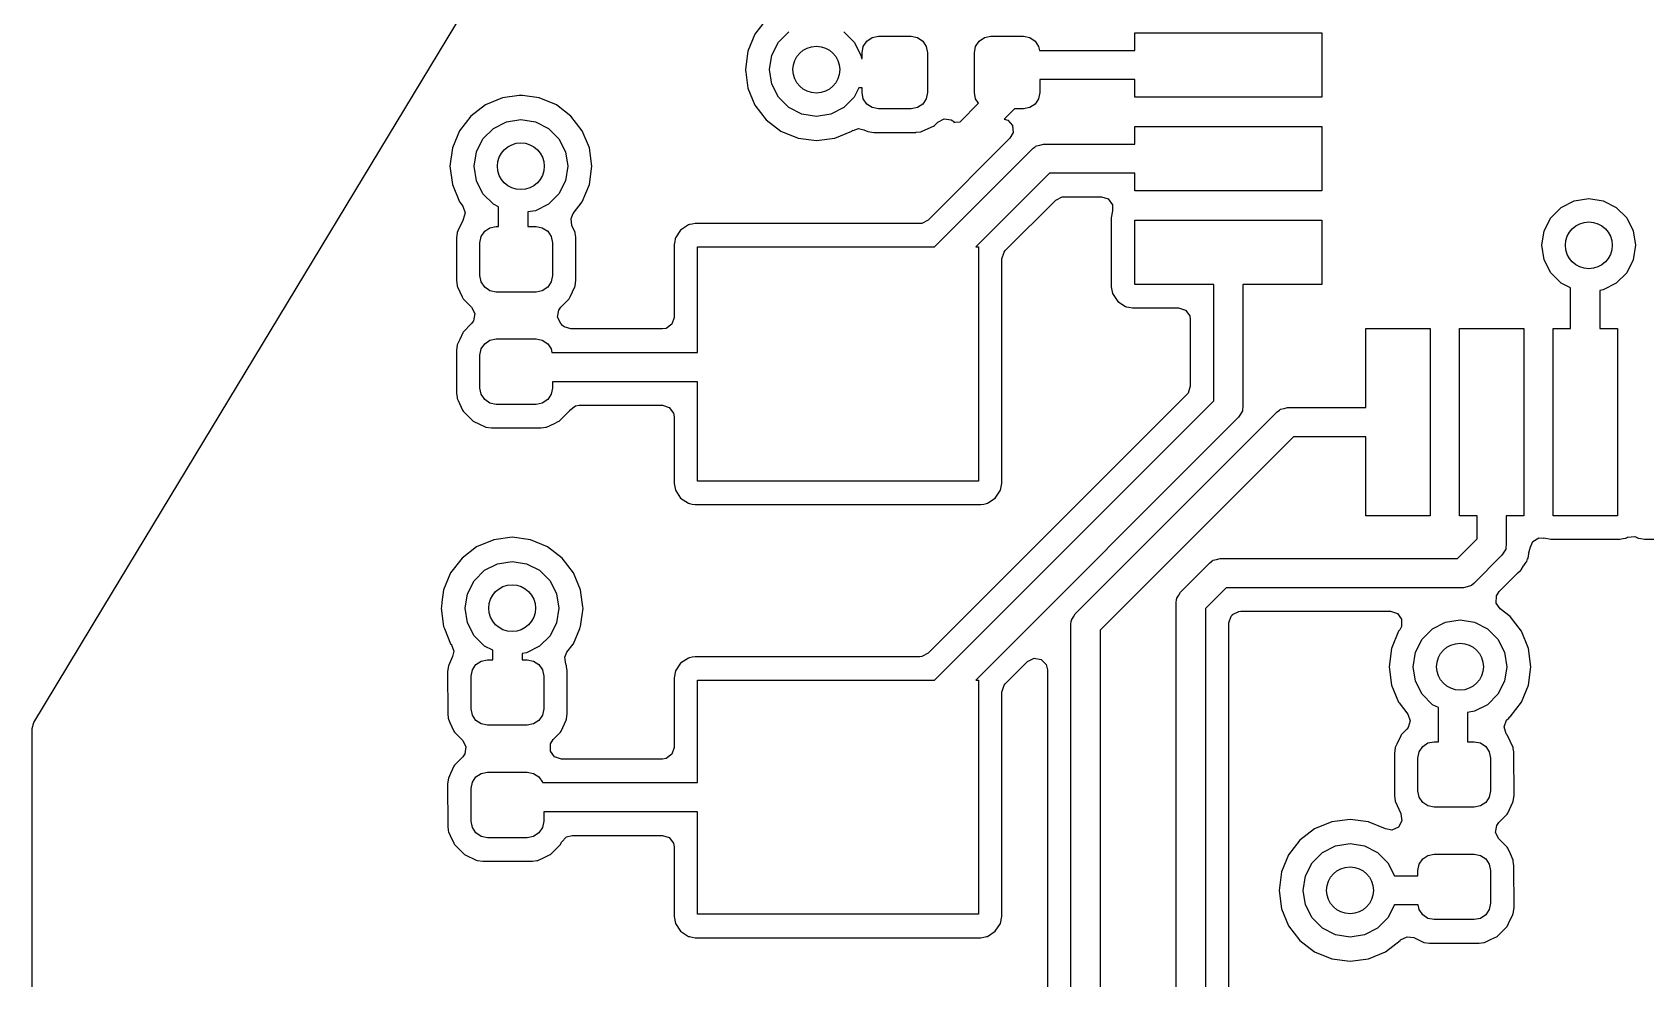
# Model space of a CAD drawing. Extents: x 128.2 to 165.3, y -118.5 to -85.
# Drawn here: x 128.2 to 141.99, y -104.26 to -96.18 of the extents above; entities that cross this region are included whole.
import ezdxf

# ---------------------------------------------------------------- set-up
doc = ezdxf.new("R2010")
doc.units = 0
doc.layers.add('BLACK', color=7, linetype='CONTINUOUS')

msp = doc.modelspace()

# ---------------------------------------------------------------- linework, layer by layer
at = {"layer": 'BLACK', "linetype": 'CONTINUOUS'}
for p, q in [((128.804, -101.1), (138.456, -85.1295)), ((134.472, -96.0717), (134.375, -96.1972)), ((134.375, -96.1972), (134.315, -96.3432)), ((134.576, -96.2649), (134.665, -96.1764)), ((135.135, -96.1764), (135.224, -96.2649)), ((135.331, -96.256), (135.376, -96.2257)), ((135.376, -96.2257), (135.43, -96.215)), ((135.43, -96.215), (135.71, -96.215)), ((135.71, -96.215), (135.764, -96.2257)), ((135.764, -96.2257), (135.809, -96.256)), ((136.291, -96.256), (136.336, -96.2257)), ((136.336, -96.2257), (136.39, -96.215)), ((136.39, -96.215), (136.67, -96.215)), ((136.67, -96.215), (136.724, -96.2257)), ((136.724, -96.2257), (136.769, -96.256)), ((137.62, -96.335), (137.62, -96.185)), ((137.62, -96.185), (139.22, -96.185)), ((139.22, -96.185), (139.22, -96.735)), ((134.315, -96.3432), (134.294, -96.5)), ((134.52, -96.3764), (134.576, -96.2649)), ((135.224, -96.2649), (135.28, -96.3764)), ((135.29, -96.355), (135.301, -96.3014)), ((135.29, -96.405), (135.29, -96.355)), ((135.301, -96.3014), (135.331, -96.256)), ((135.809, -96.256), (135.839, -96.3014)), ((135.839, -96.3014), (135.85, -96.355)), ((135.85, -96.355), (135.85, -96.695)), ((136.25, -96.355), (136.261, -96.3014)), ((136.25, -96.695), (136.25, -96.355)), ((136.261, -96.3014), (136.291, -96.256)), ((136.769, -96.256), (136.799, -96.3014)), ((136.799, -96.3014), (136.806, -96.335)), ((136.806, -96.335), (137.62, -96.335)), ((134.294, -96.5), (134.295, -96.5064)), ((134.5, -96.5), (134.52, -96.3764)), ((134.52, -96.6236), (134.5, -96.5)), ((135.28, -96.3764), (135.285, -96.405)), ((135.285, -96.405), (135.29, -96.405)), ((134.295, -96.5064), (134.297, -96.5219)), ((134.297, -96.5219), (134.315, -96.6568)), ((134.576, -96.7351), (134.52, -96.6236)), ((137.62, -96.585), (136.81, -96.585)), ((136.81, -96.585), (136.81, -96.695)), ((137.62, -96.735), (137.62, -96.585)), ((132.218, -96.74), (132.072, -96.8005)), ((132.36, -96.7213), (132.218, -96.74)), ((132.369, -96.7202), (132.36, -96.7213)), ((132.375, -96.7193), (132.369, -96.7202)), ((132.381, -96.7202), (132.375, -96.7193)), ((132.39, -96.7213), (132.381, -96.7202)), ((132.532, -96.74), (132.39, -96.7213)), ((132.678, -96.8005), (132.532, -96.74)), ((134.315, -96.6568), (134.375, -96.8028)), ((134.665, -96.8236), (134.576, -96.7351)), ((135.224, -96.7351), (135.135, -96.8236)), ((135.264, -96.655), (135.224, -96.7351)), ((135.29, -96.655), (135.264, -96.655)), ((135.29, -96.695), (135.29, -96.655)), ((135.301, -96.7486), (135.29, -96.695)), ((135.331, -96.794), (135.301, -96.7486)), ((135.839, -96.7486), (135.809, -96.794)), ((135.85, -96.695), (135.839, -96.7486)), ((136.261, -96.7486), (136.25, -96.695)), ((136.286, -96.7869), (136.261, -96.7486)), ((136.799, -96.7486), (136.769, -96.794)), ((136.81, -96.695), (136.799, -96.7486)), ((139.22, -96.735), (137.62, -96.735)), ((131.947, -96.8967), (131.85, -97.0222)), ((132.072, -96.8005), (131.947, -96.8967)), ((132.803, -96.8967), (132.678, -96.8005)), ((132.9, -97.0222), (132.803, -96.8967)), ((134.375, -96.8028), (134.472, -96.9283)), ((134.776, -96.8804), (134.665, -96.8236)), ((134.9, -96.9), (134.776, -96.8804)), ((135.024, -96.8804), (134.9, -96.9)), ((135.135, -96.8236), (135.024, -96.8804)), ((135.376, -96.8243), (135.331, -96.794)), ((135.43, -96.835), (135.376, -96.8243)), ((135.71, -96.835), (135.43, -96.835)), ((135.764, -96.8243), (135.71, -96.835)), ((135.809, -96.794), (135.764, -96.8243)), ((136.128, -96.9456), (136.286, -96.7869)), ((136.592, -96.835), (136.504, -96.923)), ((136.67, -96.835), (136.592, -96.835)), ((136.724, -96.8243), (136.67, -96.835)), ((136.769, -96.794), (136.724, -96.8243)), ((131.85, -97.0222), (131.79, -97.1682)), ((132.051, -97.0899), (132.14, -97.0014)), ((132.14, -97.0014), (132.251, -96.9446)), ((132.251, -96.9446), (132.375, -96.925)), ((132.375, -96.925), (132.499, -96.9446)), ((132.499, -96.9446), (132.61, -97.0014)), ((132.61, -97.0014), (132.699, -97.0899)), ((132.96, -97.1682), (132.9, -97.0222)), ((134.472, -96.9283), (134.597, -97.0245)), ((134.597, -97.0245), (134.743, -97.085)), ((135.057, -97.085), (135.203, -97.0245)), ((135.203, -97.0245), (135.208, -97.0206)), ((135.208, -97.0206), (135.214, -97.0173)), ((135.214, -97.0173), (135.215, -97.0199)), ((135.215, -97.0199), (135.261, -97.0035)), ((135.261, -97.0035), (135.306, -97.0128)), ((135.306, -97.0128), (135.341, -97.029)), ((135.341, -97.029), (135.39, -97.0355)), ((135.39, -97.0355), (135.57, -97.0355)), ((135.57, -97.0355), (135.75, -97.0355)), ((135.75, -97.0355), (135.753, -97.0351)), ((135.753, -97.0351), (135.792, -97.03)), ((135.753, -97.0351), (135.753, -97.0351)), ((135.792, -97.03), (135.799, -97.029)), ((135.792, -97.03), (135.792, -97.03)), ((135.799, -97.029), (135.854, -97.0035)), ((135.854, -97.0035), (135.9, -96.9819)), ((135.9, -96.9819), (135.908, -96.9782)), ((135.9, -96.9819), (135.9, -96.9819)), ((135.908, -96.9782), (135.938, -96.9481)), ((135.938, -96.9481), (135.993, -96.9203)), ((135.993, -96.9203), (136.053, -96.9298)), ((136.053, -96.9298), (136.067, -96.938)), ((136.067, -96.938), (136.075, -96.944)), ((136.075, -96.944), (136.075, -96.95)), ((136.075, -96.95), (136.085, -96.9492)), ((136.085, -96.9492), (136.128, -96.9456)), ((136.085, -96.9492), (136.085, -96.9492)), ((136.504, -96.923), (136.536, -96.9306)), ((136.536, -96.9306), (136.576, -96.9769)), ((136.581, -97.0379), (136.554, -97.0852)), ((136.576, -96.9769), (136.581, -97.0379)), ((137.62, -97.135), (137.62, -96.985)), ((137.62, -96.985), (139.22, -96.985)), ((139.22, -96.985), (139.22, -97.535)), ((131.79, -97.1682), (131.769, -97.325)), ((131.995, -97.2014), (132.051, -97.0899)), ((132.699, -97.0899), (132.755, -97.2014)), ((132.981, -97.325), (132.96, -97.1682)), ((134.743, -97.085), (134.9, -97.1057)), ((134.9, -97.1057), (135.057, -97.085)), ((136.554, -97.0852), (135.855, -97.7849)), ((135.909, -98.0144), (136.752, -97.1716)), ((136.752, -97.1716), (136.769, -97.1583)), ((136.769, -97.1583), (136.772, -97.1548)), ((136.772, -97.1548), (136.775, -97.154)), ((136.775, -97.154), (136.78, -97.1501)), ((136.78, -97.1501), (136.81, -97.1437)), ((136.81, -97.1437), (136.84, -97.135)), ((136.84, -97.135), (137.62, -97.135)), ((131.769, -97.325), (131.79, -97.4818)), ((131.975, -97.325), (131.995, -97.2014)), ((131.995, -97.4486), (131.975, -97.325)), ((132.755, -97.2014), (132.775, -97.325)), ((132.775, -97.325), (132.755, -97.4486)), ((132.96, -97.4818), (132.981, -97.325)), ((132.051, -97.5601), (131.995, -97.4486)), ((132.755, -97.4486), (132.699, -97.5601)), ((136.892, -97.385), (136.262, -98.0144)), ((137.62, -97.385), (136.892, -97.385)), ((137.62, -97.535), (137.62, -97.385)), ((131.79, -97.4818), (131.85, -97.6278)), ((132.14, -97.6486), (132.051, -97.5601)), ((132.699, -97.5601), (132.61, -97.6486)), ((132.9, -97.6278), (132.96, -97.4818)), ((136.946, -97.6145), (137, -97.5867)), ((137, -97.5867), (137.016, -97.5855)), ((137.016, -97.5855), (137.335, -97.5855)), ((137.335, -97.5855), (137.393, -97.6044)), ((137.393, -97.6044), (137.429, -97.6539)), ((139.22, -97.535), (137.62, -97.535)), ((141.376, -97.6196), (141.5, -97.6)), ((141.5, -97.6), (141.624, -97.6196)), ((131.85, -97.6278), (131.854, -97.633)), ((131.854, -97.633), (131.88, -97.6658)), ((131.88, -97.6658), (131.9, -97.7235)), ((131.9, -97.7235), (131.883, -97.7795)), ((132.185, -97.6716), (132.14, -97.6486)), ((132.185, -97.8394), (132.185, -97.6716)), ((132.499, -97.7054), (132.435, -97.7155)), ((132.435, -97.7155), (132.435, -97.8394)), ((132.61, -97.6486), (132.499, -97.7054)), ((132.804, -97.7699), (132.822, -97.7285)), ((132.822, -97.7285), (132.9, -97.6278)), ((136.514, -98.046), (136.946, -97.6145)), ((137.431, -97.7068), (137.419, -97.7653)), ((137.429, -97.6539), (137.429, -97.7064)), ((137.429, -97.7064), (137.431, -97.7068)), ((141.176, -97.7649), (141.265, -97.6764)), ((141.265, -97.6764), (141.376, -97.6196)), ((141.624, -97.6196), (141.735, -97.6764)), ((141.735, -97.6764), (141.824, -97.7649)), ((131.84, -97.8698), (131.831, -97.8899)), ((131.878, -97.7889), (131.84, -97.8698)), ((131.882, -97.7811), (131.878, -97.7889)), ((131.883, -97.7795), (131.882, -97.7811)), ((132.035, -97.9258), (132.066, -97.8804)), ((132.066, -97.8804), (132.111, -97.8501)), ((132.111, -97.8501), (132.165, -97.8394)), ((132.165, -97.8394), (132.185, -97.8394)), ((132.435, -97.8394), (132.505, -97.8394)), ((132.505, -97.8394), (132.558, -97.8501)), ((132.558, -97.8501), (132.604, -97.8804)), ((132.604, -97.8804), (132.634, -97.9258)), ((132.811, -97.8306), (132.804, -97.7699)), ((132.839, -97.8899), (132.811, -97.8306)), ((133.74, -97.8698), (133.696, -97.9362)), ((133.807, -97.8255), (133.74, -97.8698)), ((133.816, -97.8236), (133.807, -97.8255)), ((133.839, -97.8191), (133.816, -97.8236)), ((133.816, -97.8236), (133.816, -97.8236)), ((133.865, -97.8139), (133.839, -97.8191)), ((135.785, -97.8139), (133.865, -97.8139)), ((135.8, -97.8127), (135.785, -97.8139)), ((135.855, -97.7849), (135.8, -97.8127)), ((137.419, -97.7653), (137.419, -98.3547)), ((137.62, -98.335), (137.62, -97.785)), ((137.62, -97.785), (139.22, -97.785)), ((139.22, -97.785), (139.22, -98.335)), ((141.1, -98), (141.12, -97.8764)), ((141.12, -97.8764), (141.176, -97.7649)), ((141.824, -97.7649), (141.88, -97.8764)), ((141.88, -97.8764), (141.9, -98)), ((131.831, -97.8899), (131.824, -97.9395)), ((131.824, -97.9395), (131.824, -98.2993)), ((132.025, -97.9794), (132.035, -97.9258)), ((132.025, -98.2594), (132.025, -97.9794)), ((132.634, -97.9258), (132.645, -97.9794)), ((132.645, -97.9794), (132.645, -98.2594)), ((132.84, -97.8974), (132.839, -97.8899)), ((132.844, -97.9317), (132.84, -97.8974)), ((132.84, -97.8974), (132.84, -97.8974)), ((132.845, -97.9395), (132.844, -97.9317)), ((132.845, -98.2993), (132.845, -97.9395)), ((133.69, -97.9678), (133.684, -97.9947)), ((133.684, -97.9947), (133.684, -98.6155)), ((133.694, -97.9457), (133.69, -97.9678)), ((133.696, -97.9362), (133.694, -97.9457)), ((133.694, -97.9457), (133.694, -97.9457)), ((133.885, -98.915), (133.885, -98.0144)), ((133.885, -98.0144), (135.909, -98.0144)), ((136.262, -98.0144), (136.285, -98.0144)), ((136.285, -98.0144), (136.285, -100.014)), ((141.12, -98.1236), (141.1, -98)), ((141.9, -98), (141.88, -98.1236)), ((136.485, -98.116), (136.504, -98.0578)), ((136.485, -100.034), (136.485, -98.116)), ((136.504, -98.0578), (136.514, -98.046)), ((141.176, -98.2351), (141.12, -98.1236)), ((141.88, -98.1236), (141.824, -98.2351)), ((132.035, -98.313), (132.025, -98.2594)), ((132.645, -98.2594), (132.634, -98.313)), ((141.265, -98.3236), (141.176, -98.2351)), ((141.824, -98.2351), (141.735, -98.3236)), ((131.824, -98.2993), (131.825, -98.3025)), ((131.825, -98.3025), (131.825, -98.3025)), ((131.825, -98.3025), (131.827, -98.3186)), ((131.827, -98.3186), (131.831, -98.3489)), ((131.831, -98.3489), (131.834, -98.3558)), ((131.834, -98.3558), (131.874, -98.4411)), ((132.066, -98.3584), (132.035, -98.313)), ((132.111, -98.3887), (132.066, -98.3584)), ((132.165, -98.3994), (132.111, -98.3887)), ((132.505, -98.3994), (132.165, -98.3994)), ((132.558, -98.3887), (132.505, -98.3994)), ((132.604, -98.3584), (132.558, -98.3887)), ((132.634, -98.313), (132.604, -98.3584)), ((132.796, -98.4411), (132.836, -98.3558)), ((132.836, -98.3558), (132.839, -98.3489)), ((132.836, -98.3558), (132.836, -98.3558)), ((132.839, -98.3489), (132.845, -98.2993)), ((137.419, -98.3547), (137.431, -98.4132)), ((137.431, -98.4132), (137.475, -98.4796)), ((138.295, -98.335), (137.62, -98.335)), ((138.295, -99.3282), (138.295, -98.335)), ((139.22, -98.335), (138.545, -98.335)), ((138.545, -98.335), (138.545, -99.38)), ((141.345, -98.3644), (141.265, -98.3236)), ((141.345, -98.71), (141.345, -98.3644)), ((141.624, -98.3804), (141.595, -98.385)), ((141.595, -98.385), (141.595, -98.71)), ((141.735, -98.3236), (141.624, -98.3804)), ((131.874, -98.4411), (131.882, -98.4577)), ((131.882, -98.4577), (131.953, -98.5294)), ((131.953, -98.5294), (131.981, -98.5839)), ((132.689, -98.6149), (132.698, -98.5545)), ((132.698, -98.5545), (132.716, -98.5294)), ((132.716, -98.5294), (132.788, -98.4577)), ((132.788, -98.4577), (132.796, -98.4411)), ((137.475, -98.4796), (137.542, -98.5239)), ((137.542, -98.5239), (137.551, -98.5258)), ((137.551, -98.5258), (137.551, -98.5258)), ((137.551, -98.5258), (137.57, -98.5294)), ((137.57, -98.5294), (137.6, -98.5355)), ((137.6, -98.5355), (137.995, -98.5355)), ((137.995, -98.5355), (138.054, -98.5544)), ((138.054, -98.5544), (138.09, -98.6039)), ((131.953, -98.6694), (131.882, -98.7411)), ((131.971, -98.6443), (131.953, -98.6694)), ((131.981, -98.5839), (131.971, -98.6443)), ((132.716, -98.6694), (132.689, -98.6149)), ((132.732, -98.6855), (132.716, -98.6694)), ((132.744, -98.6956), (132.732, -98.6855)), ((132.802, -98.7145), (132.744, -98.6956)), ((133.616, -98.7097), (133.585, -98.7145)), ((133.665, -98.6737), (133.616, -98.7097)), ((133.684, -98.6155), (133.665, -98.6737)), ((138.09, -98.6039), (138.094, -98.6345)), ((138.094, -98.6345), (138.094, -99.2042)), ((139.595, -99.385), (139.595, -98.71)), ((139.595, -98.71), (140.145, -98.71)), ((140.145, -98.71), (140.145, -100.31)), ((140.395, -100.31), (140.395, -98.71)), ((140.395, -98.71), (140.945, -98.71)), ((140.945, -98.71), (140.945, -100.31)), ((141.195, -100.31), (141.195, -98.71)), ((141.195, -98.71), (141.345, -98.71)), ((141.595, -98.71), (141.745, -98.71)), ((141.745, -98.71), (141.745, -100.31)), ((131.852, -98.8037), (131.831, -98.8499)), ((131.878, -98.7489), (131.852, -98.8037)), ((131.882, -98.7411), (131.878, -98.7489)), ((131.878, -98.7489), (131.878, -98.7489)), ((132.035, -98.8858), (132.066, -98.8404)), ((132.066, -98.8404), (132.111, -98.8101)), ((132.111, -98.8101), (132.165, -98.7994)), ((132.165, -98.7994), (132.505, -98.7994)), ((132.505, -98.7994), (132.558, -98.8101)), ((132.558, -98.8101), (132.604, -98.8404)), ((132.604, -98.8404), (132.634, -98.8858)), ((133.585, -98.7145), (132.802, -98.7145)), ((131.831, -98.8499), (131.824, -98.8995)), ((131.824, -98.8995), (131.824, -99.2593)), ((132.025, -98.9394), (132.035, -98.8858)), ((132.025, -99.2194), (132.025, -98.9394)), ((132.634, -98.8858), (132.64, -98.915)), ((132.64, -98.915), (133.885, -98.915)), ((131.824, -99.2593), (131.825, -99.2625)), ((131.825, -99.2625), (131.825, -99.2625)), ((131.825, -99.2625), (131.83, -99.3014)), ((132.035, -99.273), (132.025, -99.2194)), ((132.645, -99.2194), (132.634, -99.273)), ((133.885, -99.165), (132.645, -99.165)), ((132.645, -99.165), (132.645, -99.2194)), ((133.885, -100.014), (133.885, -99.165)), ((138.076, -99.2624), (138.066, -99.2742)), ((138.094, -99.2042), (138.076, -99.2624)), ((131.83, -99.3014), (131.831, -99.3089)), ((131.831, -99.3089), (131.838, -99.325)), ((131.838, -99.325), (131.877, -99.4077)), ((132.066, -99.3184), (132.035, -99.273)), ((132.111, -99.3487), (132.066, -99.3184)), ((132.165, -99.3594), (132.111, -99.3487)), ((132.505, -99.3594), (132.165, -99.3594)), ((132.558, -99.3487), (132.505, -99.3594)), ((132.604, -99.3184), (132.558, -99.3487)), ((132.634, -99.273), (132.604, -99.3184)), ((132.793, -99.4077), (132.842, -99.3709)), ((132.842, -99.3709), (132.874, -99.3655)), ((132.874, -99.3655), (133.585, -99.3655)), ((133.585, -99.3655), (133.643, -99.3844)), ((133.643, -99.3844), (133.679, -99.4339)), ((138.066, -99.2742), (135.855, -101.485)), ((135.909, -101.714), (138.295, -99.3282)), ((138.545, -99.38), (138.542, -99.402)), ((138.862, -99.404), (138.867, -99.4001)), ((138.867, -99.4001), (138.897, -99.3937)), ((138.897, -99.3937), (138.926, -99.385)), ((138.926, -99.385), (139.595, -99.385)), ((131.877, -99.4077), (131.882, -99.4177)), ((131.882, -99.4177), (131.966, -99.5026)), ((131.966, -99.5026), (131.974, -99.5063)), ((131.974, -99.5063), (131.974, -99.5063)), ((131.974, -99.5063), (132.015, -99.5252)), ((132.015, -99.5252), (132.075, -99.5534)), ((132.594, -99.5534), (132.661, -99.5222)), ((132.661, -99.5222), (132.695, -99.5063)), ((132.695, -99.5063), (132.703, -99.5026)), ((132.695, -99.5063), (132.695, -99.5063)), ((132.703, -99.5026), (132.788, -99.4177)), ((132.788, -99.4177), (132.792, -99.4099)), ((132.792, -99.4099), (132.793, -99.4077)), ((133.679, -99.4339), (133.684, -99.4645)), ((133.684, -99.4645), (133.684, -100.034)), ((138.508, -99.4684), (136.262, -101.714)), ((137.112, -101.148), (138.838, -99.4216)), ((138.523, -99.4414), (138.508, -99.4684)), ((138.54, -99.4155), (138.523, -99.4414)), ((138.541, -99.4091), (138.54, -99.4155)), ((138.542, -99.4066), (138.541, -99.4091)), ((138.542, -99.402), (138.542, -99.4066)), ((138.838, -99.4216), (138.856, -99.4083)), ((138.856, -99.4083), (138.859, -99.4048)), ((138.859, -99.4048), (138.862, -99.404)), ((132.075, -99.5534), (132.125, -99.5599)), ((132.125, -99.5599), (132.335, -99.5599)), ((132.335, -99.5599), (132.545, -99.5599)), ((132.545, -99.5599), (132.548, -99.5595)), ((132.548, -99.5595), (132.587, -99.5544)), ((132.548, -99.5595), (132.548, -99.5595)), ((132.587, -99.5544), (132.594, -99.5534)), ((132.587, -99.5544), (132.587, -99.5544)), ((138.978, -99.635), (137.325, -101.288)), ((139.595, -99.635), (138.978, -99.635)), ((139.595, -100.31), (139.595, -99.635)), ((133.684, -100.034), (133.696, -100.093)), ((136.285, -100.014), (133.885, -100.014)), ((136.474, -100.093), (136.485, -100.034)), ((133.696, -100.093), (133.74, -100.159)), ((133.74, -100.159), (133.807, -100.203)), ((133.807, -100.203), (133.816, -100.205)), ((133.816, -100.205), (133.816, -100.205)), ((133.816, -100.205), (133.839, -100.21)), ((133.839, -100.21), (133.865, -100.215)), ((133.865, -100.215), (136.305, -100.215)), ((136.305, -100.215), (136.331, -100.21)), ((136.331, -100.21), (136.353, -100.205)), ((136.353, -100.205), (136.363, -100.203)), ((136.353, -100.205), (136.353, -100.205)), ((136.363, -100.203), (136.429, -100.159)), ((136.429, -100.159), (136.474, -100.093)), ((140.145, -100.31), (139.595, -100.31)), ((140.545, -100.31), (140.395, -100.31)), ((140.545, -100.508), (140.545, -100.31)), ((140.945, -100.31), (140.795, -100.31)), ((140.795, -100.31), (140.795, -100.56)), ((141.745, -100.31), (141.195, -100.31)), ((132.3, -100.494), (132.143, -100.515)), ((132.457, -100.515), (132.3, -100.494)), ((141.022, -100.531), (141.074, -100.499)), ((141.074, -100.499), (141.116, -100.503)), ((141.116, -100.503), (141.117, -100.499)), ((141.117, -100.499), (141.175, -100.51)), ((141.795, -100.505), (141.814, -100.501)), ((141.814, -100.501), (141.823, -100.499)), ((141.814, -100.501), (141.814, -100.501)), ((141.823, -100.499), (141.831, -100.493)), ((141.831, -100.493), (141.832, -100.493)), ((141.832, -100.493), (141.893, -100.488)), ((141.893, -100.488), (141.908, -100.493)), ((141.908, -100.493), (141.909, -100.493)), ((141.909, -100.493), (141.917, -100.499)), ((141.917, -100.499), (141.926, -100.501)), ((141.926, -100.501), (141.926, -100.501)), ((141.926, -100.501), (141.945, -100.505)), ((131.997, -100.575), (131.872, -100.672)), ((132.143, -100.515), (131.997, -100.575)), ((132.603, -100.575), (132.457, -100.515)), ((132.728, -100.672), (132.603, -100.575)), ((140.378, -100.675), (140.545, -100.508)), ((140.773, -100.621), (140.758, -100.648)), ((140.79, -100.596), (140.773, -100.621)), ((140.791, -100.589), (140.79, -100.596)), ((140.792, -100.587), (140.791, -100.589)), ((140.795, -100.56), (140.792, -100.582)), ((140.792, -100.582), (140.792, -100.587)), ((140.981, -100.673), (140.987, -100.635)), ((140.987, -100.635), (140.989, -100.626)), ((140.989, -100.626), (140.997, -100.597)), ((140.997, -100.597), (140.999, -100.589)), ((140.999, -100.585), (141.022, -100.531)), ((140.999, -100.589), (140.999, -100.585)), ((141.175, -100.51), (141.765, -100.51)), ((141.765, -100.51), (141.795, -100.505)), ((141.945, -100.505), (141.975, -100.51)), ((141.975, -100.51), (142.565, -100.51)), ((131.872, -100.672), (131.775, -100.797)), ((131.976, -100.865), (132.065, -100.776)), ((132.065, -100.776), (132.176, -100.72)), ((132.176, -100.72), (132.3, -100.7)), ((132.3, -100.7), (132.424, -100.72)), ((132.424, -100.72), (132.535, -100.776)), ((132.535, -100.776), (132.624, -100.865)), ((132.825, -100.797), (132.728, -100.672)), ((138.012, -100.962), (138.262, -100.712)), ((138.262, -100.712), (138.279, -100.698)), ((138.279, -100.698), (138.282, -100.695)), ((138.282, -100.695), (138.285, -100.694)), ((138.285, -100.694), (138.29, -100.69)), ((138.29, -100.69), (138.32, -100.684)), ((138.32, -100.684), (138.35, -100.675)), ((138.35, -100.675), (140.378, -100.675)), ((140.758, -100.648), (140.518, -100.888)), ((140.893, -100.797), (140.917, -100.778)), ((140.917, -100.778), (140.923, -100.772)), ((140.923, -100.772), (140.943, -100.739)), ((140.943, -100.739), (140.947, -100.732)), ((140.947, -100.732), (140.965, -100.707)), ((140.965, -100.707), (140.97, -100.7)), ((140.965, -100.707), (140.965, -100.707)), ((140.97, -100.7), (140.972, -100.691)), ((140.972, -100.691), (140.974, -100.686)), ((140.974, -100.686), (140.976, -100.681)), ((140.976, -100.681), (140.981, -100.673)), ((131.775, -100.797), (131.715, -100.943)), ((131.92, -100.976), (131.976, -100.865)), ((132.624, -100.865), (132.68, -100.976)), ((132.885, -100.943), (132.825, -100.797)), ((140.46, -100.916), (140.43, -100.925)), ((140.49, -100.91), (140.46, -100.916)), ((140.495, -100.906), (140.49, -100.91)), ((140.498, -100.905), (140.495, -100.906)), ((140.501, -100.902), (140.498, -100.905)), ((140.518, -100.888), (140.501, -100.902)), ((140.733, -100.957), (140.8, -100.891)), ((140.8, -100.891), (140.887, -100.803)), ((140.887, -100.803), (140.893, -100.797)), ((131.701, -101.049), (131.696, -101.088)), ((131.715, -100.943), (131.701, -101.049)), ((131.9, -101.1), (131.92, -100.976)), ((132.68, -100.976), (132.7, -101.1)), ((132.899, -101.049), (132.885, -100.943)), ((132.904, -101.088), (132.899, -101.049)), ((137.975, -101.05), (137.978, -101.028)), ((137.975, -108.573), (137.975, -101.05)), ((137.978, -101.023), (137.979, -101.021)), ((137.978, -101.028), (137.978, -101.023)), ((137.979, -101.021), (137.98, -101.014)), ((137.98, -101.014), (137.997, -100.989)), ((137.997, -100.989), (138.012, -100.962)), ((138.402, -100.925), (138.225, -101.102)), ((140.43, -100.925), (138.402, -100.925)), ((140.708, -101.056), (140.71, -100.994)), ((140.71, -100.994), (140.733, -100.957)), ((128.214, -102.076), (128.804, -101.1)), ((131.696, -101.088), (131.694, -101.1)), ((131.694, -101.1), (131.715, -101.257)), ((131.92, -101.224), (131.9, -101.1)), ((132.7, -101.1), (132.68, -101.224)), ((132.885, -101.257), (132.906, -101.1)), ((132.906, -101.1), (132.904, -101.088)), ((137.08, -101.201), (137.097, -101.175)), ((137.097, -101.175), (137.112, -101.148)), ((138.225, -101.102), (138.225, -108.624)), ((138.425, -101.226), (138.444, -101.168)), ((138.444, -101.168), (138.455, -101.156)), ((138.455, -101.156), (138.456, -101.154)), ((138.456, -101.154), (138.51, -101.127)), ((138.51, -101.127), (138.526, -101.126)), ((138.526, -101.126), (139.806, -101.126)), ((139.806, -101.126), (139.865, -101.144)), ((139.865, -101.144), (139.901, -101.194)), ((140.743, -101.106), (140.708, -101.056)), ((140.828, -101.172), (140.743, -101.106)), ((140.925, -101.297), (140.828, -101.172)), ((131.715, -101.257), (131.717, -101.263)), ((131.717, -101.263), (131.721, -101.272)), ((131.721, -101.272), (131.775, -101.403)), ((131.976, -101.335), (131.92, -101.224)), ((132.68, -101.224), (132.624, -101.335)), ((132.825, -101.403), (132.879, -101.272)), ((132.879, -101.272), (132.883, -101.263)), ((132.883, -101.263), (132.885, -101.257)), ((137.075, -101.236), (137.078, -101.214)), ((137.075, -106.81), (137.075, -101.236)), ((137.078, -101.21), (137.079, -101.207)), ((137.078, -101.214), (137.078, -101.21)), ((137.079, -101.207), (137.08, -101.201)), ((137.325, -101.288), (137.325, -106.81)), ((138.425, -108.606), (138.425, -101.226)), ((139.875, -101.297), (139.815, -101.443)), ((139.885, -101.285), (139.875, -101.297)), ((139.901, -101.255), (139.885, -101.285)), ((139.901, -101.194), (139.901, -101.255)), ((140.076, -101.365), (140.165, -101.276)), ((140.165, -101.276), (140.276, -101.22)), ((140.276, -101.22), (140.4, -101.2)), ((140.4, -101.2), (140.524, -101.22)), ((140.524, -101.22), (140.635, -101.276)), ((140.635, -101.276), (140.724, -101.365)), ((140.985, -101.443), (140.925, -101.297)), ((131.775, -101.403), (131.781, -101.41)), ((131.781, -101.41), (131.782, -101.412)), ((131.782, -101.412), (131.783, -101.414)), ((131.783, -101.414), (131.782, -101.414)), ((131.782, -101.414), (131.802, -101.468)), ((131.802, -101.468), (131.792, -101.512)), ((132.065, -101.424), (131.976, -101.335)), ((132.135, -101.459), (132.065, -101.424)), ((132.135, -101.54), (132.135, -101.459)), ((132.535, -101.424), (132.424, -101.48)), ((132.624, -101.335), (132.535, -101.424)), ((132.769, -101.475), (132.821, -101.408)), ((132.821, -101.408), (132.825, -101.403)), ((132.821, -101.408), (132.821, -101.408)), ((139.815, -101.443), (139.794, -101.6)), ((140.02, -101.476), (140.076, -101.365)), ((140.724, -101.365), (140.78, -101.476)), ((141.006, -101.6), (140.985, -101.443)), ((131.756, -101.591), (131.749, -101.64)), ((131.792, -101.512), (131.756, -101.591)), ((131.961, -101.626), (131.991, -101.581)), ((131.991, -101.581), (132.036, -101.551)), ((132.036, -101.551), (132.09, -101.54)), ((132.09, -101.54), (132.135, -101.54)), ((132.424, -101.48), (132.385, -101.487)), ((132.385, -101.487), (132.385, -101.54)), ((132.385, -101.54), (132.43, -101.54)), ((132.43, -101.54), (132.484, -101.551)), ((132.484, -101.551), (132.529, -101.581)), ((132.529, -101.581), (132.559, -101.626)), ((132.75, -101.517), (132.769, -101.475)), ((132.758, -101.577), (132.75, -101.517)), ((132.761, -101.584), (132.758, -101.577)), ((132.764, -101.591), (132.761, -101.584)), ((132.761, -101.584), (132.761, -101.584)), ((132.765, -101.598), (132.764, -101.591)), ((132.77, -101.636), (132.765, -101.598)), ((132.765, -101.598), (132.765, -101.598)), ((133.74, -101.57), (133.696, -101.636)), ((133.807, -101.526), (133.74, -101.57)), ((133.816, -101.524), (133.807, -101.526)), ((133.839, -101.519), (133.816, -101.524)), ((133.816, -101.524), (133.816, -101.524)), ((133.865, -101.514), (133.839, -101.519)), ((135.785, -101.514), (133.865, -101.514)), ((135.8, -101.513), (135.785, -101.514)), ((135.855, -101.485), (135.8, -101.513)), ((136.514, -101.746), (136.705, -101.555)), ((136.705, -101.555), (136.76, -101.527)), ((136.76, -101.527), (136.82, -101.537)), ((136.82, -101.537), (136.864, -101.58)), ((136.864, -101.58), (136.874, -101.625)), ((139.794, -101.6), (139.815, -101.757)), ((140, -101.6), (140.02, -101.476)), ((140.02, -101.724), (140, -101.6)), ((140.78, -101.476), (140.8, -101.6)), ((140.8, -101.6), (140.78, -101.724)), ((140.985, -101.757), (141.006, -101.6)), ((131.749, -101.64), (131.75, -102)), ((131.95, -101.68), (131.961, -101.626)), ((131.95, -101.96), (131.95, -101.68)), ((132.559, -101.626), (132.57, -101.68)), ((132.57, -101.68), (132.57, -101.96)), ((132.77, -101.64), (132.77, -101.636)), ((132.77, -102), (132.77, -101.64)), ((133.696, -101.636), (133.684, -101.695)), ((133.684, -101.695), (133.684, -102.29)), ((133.885, -102.589), (133.885, -101.714)), ((133.885, -101.714), (135.909, -101.714)), ((136.262, -101.714), (136.285, -101.714)), ((136.285, -101.714), (136.285, -103.714)), ((136.874, -101.625), (136.874, -106.51)), ((140.076, -101.835), (140.02, -101.724)), ((140.78, -101.724), (140.724, -101.835)), ((136.485, -101.816), (136.504, -101.758)), ((136.485, -103.734), (136.485, -101.816)), ((136.504, -101.758), (136.514, -101.746)), ((139.815, -101.757), (139.875, -101.903)), ((140.165, -101.924), (140.076, -101.835)), ((140.724, -101.835), (140.635, -101.924)), ((140.925, -101.903), (140.985, -101.757)), ((131.75, -102), (131.75, -102.003)), ((131.75, -102.003), (131.75, -102.003)), ((131.75, -102.003), (131.754, -102.038)), ((131.961, -102.014), (131.95, -101.96)), ((131.991, -102.059), (131.961, -102.014)), ((132.559, -102.014), (132.529, -102.059)), ((132.57, -101.96), (132.559, -102.014)), ((132.764, -102.049), (132.77, -102)), ((139.875, -101.903), (139.879, -101.908)), ((139.879, -101.908), (139.953, -102.004)), ((139.953, -102.004), (139.973, -102.061)), ((140.215, -101.949), (140.165, -101.924)), ((140.215, -102.24), (140.215, -101.949)), ((140.524, -101.98), (140.465, -101.99)), ((140.465, -101.99), (140.465, -102.24)), ((140.635, -101.924), (140.524, -101.98)), ((140.828, -102.028), (140.925, -101.903)), ((128.2, -102.128), (128.214, -102.076)), ((128.2, -109.155), (128.2, -102.128)), ((131.754, -102.038), (131.756, -102.049)), ((131.756, -102.049), (131.769, -102.076)), ((131.769, -102.076), (131.802, -102.149)), ((131.802, -102.149), (131.807, -102.158)), ((132.036, -102.089), (131.991, -102.059)), ((132.09, -102.1), (132.036, -102.089)), ((132.43, -102.1), (132.09, -102.1)), ((132.484, -102.089), (132.43, -102.1)), ((132.529, -102.059), (132.484, -102.089)), ((132.713, -102.158), (132.718, -102.149)), ((132.718, -102.149), (132.761, -102.056)), ((132.761, -102.056), (132.764, -102.049)), ((132.761, -102.056), (132.761, -102.056)), ((139.944, -102.134), (139.897, -102.182)), ((139.956, -102.12), (139.944, -102.134)), ((139.973, -102.061), (139.956, -102.12)), ((140.777, -102.114), (140.797, -102.057)), ((140.795, -102.173), (140.777, -102.114)), ((140.797, -102.057), (140.816, -102.038)), ((140.816, -102.038), (140.823, -102.032)), ((140.823, -102.032), (140.828, -102.028)), ((140.823, -102.032), (140.823, -102.032)), ((131.807, -102.158), (131.878, -102.23)), ((131.878, -102.23), (131.906, -102.285)), ((131.906, -102.285), (131.897, -102.345)), ((132.627, -102.259), (132.652, -102.22)), ((132.627, -102.32), (132.627, -102.259)), ((132.652, -102.22), (132.713, -102.158)), ((133.684, -102.29), (133.665, -102.348)), ((139.846, -102.291), (139.839, -102.34)), ((139.86, -102.26), (139.846, -102.291)), ((139.893, -102.19), (139.86, -102.26)), ((139.897, -102.182), (139.893, -102.19)), ((139.893, -102.19), (139.893, -102.19)), ((140.051, -102.326), (140.081, -102.281)), ((140.081, -102.281), (140.126, -102.251)), ((140.126, -102.251), (140.18, -102.24)), ((140.18, -102.24), (140.215, -102.24)), ((140.465, -102.24), (140.52, -102.24)), ((140.52, -102.24), (140.574, -102.251)), ((140.574, -102.251), (140.619, -102.281)), ((140.619, -102.281), (140.649, -102.326)), ((140.797, -102.176), (140.795, -102.173)), ((140.803, -102.182), (140.797, -102.176)), ((140.854, -102.291), (140.803, -102.182)), ((140.855, -102.298), (140.854, -102.291)), ((131.878, -102.37), (131.807, -102.442)), ((131.897, -102.345), (131.878, -102.37)), ((132.663, -102.37), (132.627, -102.32)), ((132.722, -102.389), (132.663, -102.37)), ((133.585, -102.389), (132.722, -102.389)), ((133.616, -102.384), (133.585, -102.389)), ((133.665, -102.348), (133.616, -102.384)), ((139.839, -102.34), (139.84, -102.7)), ((140.04, -102.38), (140.051, -102.326)), ((140.04, -102.66), (140.04, -102.38)), ((140.649, -102.326), (140.66, -102.38)), ((140.66, -102.38), (140.66, -102.66)), ((140.859, -102.327), (140.855, -102.298)), ((140.855, -102.298), (140.855, -102.298)), ((140.86, -102.34), (140.859, -102.327)), ((140.861, -102.7), (140.86, -102.34)), ((131.756, -102.551), (131.749, -102.6)), ((131.773, -102.513), (131.756, -102.551)), ((131.803, -102.45), (131.773, -102.513)), ((131.807, -102.442), (131.803, -102.45)), ((131.803, -102.45), (131.803, -102.45)), ((131.961, -102.586), (131.991, -102.541)), ((131.991, -102.541), (132.036, -102.511)), ((132.036, -102.511), (132.09, -102.5)), ((132.09, -102.5), (132.43, -102.5)), ((132.43, -102.5), (132.484, -102.511)), ((132.484, -102.511), (132.529, -102.541)), ((132.529, -102.541), (132.559, -102.586)), ((131.749, -102.6), (131.75, -102.96)), ((131.95, -102.64), (131.961, -102.586)), ((131.95, -102.92), (131.95, -102.64)), ((132.559, -102.586), (132.56, -102.589)), ((132.56, -102.589), (133.885, -102.589)), ((139.84, -102.7), (139.846, -102.749)), ((140.051, -102.714), (140.04, -102.66)), ((140.66, -102.66), (140.649, -102.714)), ((140.854, -102.749), (140.861, -102.7)), ((133.885, -102.839), (132.57, -102.839)), ((132.57, -102.839), (132.57, -102.92)), ((133.885, -103.714), (133.885, -102.839)), ((139.846, -102.749), (139.895, -102.854)), ((140.081, -102.759), (140.051, -102.714)), ((140.126, -102.789), (140.081, -102.759)), ((140.18, -102.8), (140.126, -102.789)), ((140.52, -102.8), (140.18, -102.8)), ((140.574, -102.789), (140.52, -102.8)), ((140.619, -102.759), (140.574, -102.789)), ((140.649, -102.714), (140.619, -102.759)), ((140.807, -102.85), (140.851, -102.756)), ((140.851, -102.756), (140.854, -102.749)), ((140.851, -102.756), (140.851, -102.756)), ((131.75, -102.96), (131.75, -102.963)), ((131.75, -102.963), (131.75, -102.963)), ((131.75, -102.963), (131.755, -103)), ((131.961, -102.974), (131.95, -102.92)), ((131.991, -103.019), (131.961, -102.974)), ((132.559, -102.974), (132.529, -103.019)), ((132.57, -102.92), (132.559, -102.974)), ((139.157, -102.985), (139.032, -103.082)), ((139.303, -102.925), (139.157, -102.985)), ((139.46, -102.904), (139.303, -102.925)), ((139.617, -102.925), (139.46, -102.904)), ((139.623, -102.927), (139.617, -102.925)), ((139.763, -102.985), (139.623, -102.927)), ((139.818, -102.995), (139.763, -102.984)), ((139.763, -102.984), (139.763, -102.985)), ((139.873, -102.969), (139.818, -102.995)), ((139.903, -102.916), (139.873, -102.969)), ((139.895, -102.854), (139.895, -102.855)), ((139.895, -102.855), (139.903, -102.916)), ((140.704, -103.015), (140.713, -102.955)), ((140.713, -102.955), (140.732, -102.93)), ((140.732, -102.93), (140.803, -102.858)), ((140.803, -102.858), (140.807, -102.85)), ((131.755, -103), (131.756, -103.009)), ((131.756, -103.009), (131.77, -103.04)), ((131.77, -103.04), (131.802, -103.108)), ((131.802, -103.108), (131.807, -103.118)), ((131.807, -103.118), (131.892, -103.203)), ((132.036, -103.049), (131.991, -103.019)), ((132.09, -103.06), (132.036, -103.049)), ((132.43, -103.06), (132.09, -103.06)), ((132.484, -103.049), (132.43, -103.06)), ((132.529, -103.019), (132.484, -103.049)), ((132.628, -103.203), (132.713, -103.118)), ((132.713, -103.118), (132.723, -103.097)), ((132.723, -103.097), (132.765, -103.052)), ((132.765, -103.052), (132.813, -103.04)), ((132.813, -103.04), (133.585, -103.04)), ((133.585, -103.04), (133.643, -103.059)), ((133.643, -103.059), (133.679, -103.108)), ((133.679, -103.108), (133.684, -103.139)), ((139.032, -103.082), (138.935, -103.207)), ((139.336, -103.13), (139.46, -103.11)), ((139.46, -103.11), (139.584, -103.13)), ((140.732, -103.07), (140.704, -103.015)), ((140.803, -103.142), (140.732, -103.07)), ((131.892, -103.203), (131.9, -103.207)), ((131.9, -103.207), (131.9, -103.207)), ((131.9, -103.207), (131.993, -103.251)), ((131.993, -103.251), (132.001, -103.254)), ((132.001, -103.254), (132.05, -103.26)), ((132.05, -103.26), (132.26, -103.26)), ((132.26, -103.26), (132.47, -103.26)), ((132.47, -103.26), (132.473, -103.26)), ((132.473, -103.26), (132.512, -103.255)), ((132.473, -103.26), (132.473, -103.26)), ((132.512, -103.255), (132.519, -103.254)), ((132.512, -103.255), (132.512, -103.255)), ((132.519, -103.254), (132.573, -103.229)), ((132.573, -103.229), (132.62, -103.207)), ((132.62, -103.207), (132.628, -103.203)), ((132.62, -103.207), (132.62, -103.207)), ((133.684, -103.139), (133.684, -103.734)), ((138.935, -103.207), (138.875, -103.353)), ((139.136, -103.275), (139.225, -103.186)), ((139.225, -103.186), (139.336, -103.13)), ((139.584, -103.13), (139.695, -103.186)), ((139.695, -103.186), (139.784, -103.275)), ((140.051, -103.286), (140.081, -103.241)), ((140.081, -103.241), (140.126, -103.211)), ((140.126, -103.211), (140.18, -103.2)), ((140.18, -103.2), (140.52, -103.2)), ((140.52, -103.2), (140.574, -103.211)), ((140.574, -103.211), (140.619, -103.241)), ((140.619, -103.241), (140.649, -103.286)), ((140.807, -103.15), (140.803, -103.142)), ((140.83, -103.198), (140.807, -103.15)), ((140.807, -103.15), (140.807, -103.15)), ((140.854, -103.251), (140.83, -103.198)), ((140.855, -103.258), (140.854, -103.251)), ((140.855, -103.26), (140.855, -103.258)), ((140.855, -103.258), (140.855, -103.258)), ((140.86, -103.3), (140.855, -103.26)), ((138.875, -103.353), (138.854, -103.51)), ((139.06, -103.51), (139.08, -103.386)), ((139.08, -103.386), (139.136, -103.275)), ((139.784, -103.275), (139.84, -103.385)), ((139.84, -103.385), (140.04, -103.385)), ((140.04, -103.34), (140.051, -103.286)), ((140.04, -103.385), (140.04, -103.34)), ((140.649, -103.286), (140.66, -103.34)), ((140.66, -103.34), (140.66, -103.62)), ((140.861, -103.66), (140.86, -103.3)), ((138.854, -103.51), (138.875, -103.667)), ((139.08, -103.634), (139.06, -103.51)), ((138.875, -103.667), (138.935, -103.813)), ((139.136, -103.745), (139.08, -103.634)), ((139.84, -103.635), (139.784, -103.745)), ((140.043, -103.635), (139.84, -103.635)), ((140.051, -103.674), (140.043, -103.635)), ((140.081, -103.719), (140.051, -103.674)), ((140.649, -103.674), (140.619, -103.719)), ((140.66, -103.62), (140.649, -103.674)), ((140.854, -103.709), (140.861, -103.66)), ((133.684, -103.734), (133.696, -103.793)), ((133.696, -103.793), (133.74, -103.859)), ((136.285, -103.714), (133.885, -103.714)), ((136.429, -103.859), (136.474, -103.793)), ((136.474, -103.793), (136.485, -103.734)), ((139.225, -103.834), (139.136, -103.745)), ((139.784, -103.745), (139.695, -103.834)), ((140.126, -103.749), (140.081, -103.719)), ((140.18, -103.76), (140.126, -103.749)), ((140.52, -103.76), (140.18, -103.76)), ((140.574, -103.749), (140.52, -103.76)), ((140.619, -103.719), (140.574, -103.749)), ((140.803, -103.818), (140.815, -103.793)), ((140.815, -103.793), (140.851, -103.716)), ((140.851, -103.716), (140.854, -103.709)), ((133.74, -103.859), (133.807, -103.903)), ((133.807, -103.903), (133.816, -103.905)), ((133.816, -103.905), (133.816, -103.905)), ((133.816, -103.905), (133.839, -103.91)), ((133.839, -103.91), (133.865, -103.915)), ((133.865, -103.915), (136.305, -103.915)), ((136.305, -103.915), (136.331, -103.91)), ((136.331, -103.91), (136.353, -103.905)), ((136.353, -103.905), (136.363, -103.903)), ((136.353, -103.905), (136.353, -103.905)), ((136.363, -103.903), (136.429, -103.859)), ((138.935, -103.813), (139.032, -103.938)), ((139.032, -103.938), (139.157, -104.035)), ((139.336, -103.89), (139.225, -103.834)), ((139.46, -103.91), (139.336, -103.89)), ((139.584, -103.89), (139.46, -103.91)), ((139.695, -103.834), (139.584, -103.89)), ((139.763, -104.035), (139.888, -103.938)), ((139.888, -103.938), (139.892, -103.933)), ((139.892, -103.933), (139.947, -103.906)), ((139.947, -103.906), (140.004, -103.914)), ((140.004, -103.914), (140.046, -103.933)), ((140.046, -103.933), (140.091, -103.954)), ((140.609, -103.954), (140.659, -103.931)), ((140.659, -103.931), (140.71, -103.907)), ((140.71, -103.907), (140.718, -103.903)), ((140.71, -103.907), (140.71, -103.907)), ((140.718, -103.903), (140.803, -103.818)), ((139.157, -104.035), (139.303, -104.095)), ((139.617, -104.095), (139.763, -104.035)), ((140.091, -103.954), (140.14, -103.96)), ((140.14, -103.96), (140.35, -103.96)), ((140.35, -103.96), (140.56, -103.96)), ((140.56, -103.96), (140.563, -103.96)), ((140.563, -103.96), (140.602, -103.955)), ((140.563, -103.96), (140.563, -103.96)), ((140.602, -103.955), (140.609, -103.954)), ((140.602, -103.955), (140.602, -103.955)), ((139.303, -104.095), (139.46, -104.116)), ((139.46, -104.116), (139.617, -104.095))]:
    msp.add_line(p, q, dxfattribs=at)
at = {"layer": 'BLACK'}
for centre in [(134.9, -96.5), (132.375, -97.325), (141.5, -98), (132.3, -101.1), (140.4, -101.6), (139.46, -103.51)]:
    msp.add_circle(centre, 0.2, dxfattribs=at)

doc.saveas('drawing.dxf')
